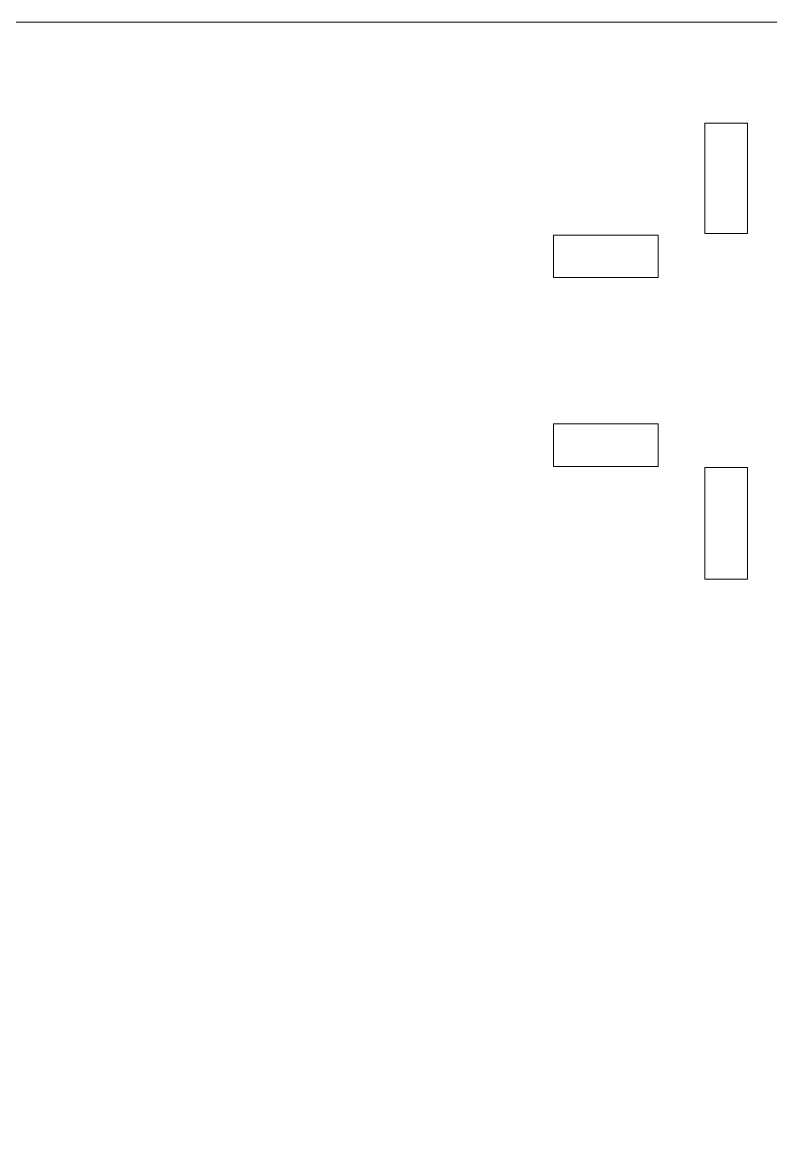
# Model space of a CAD drawing. Header units: inches. Extents: x -88 to 386, y -554 to 83.
# Drawn here: x 38.6 to 138.9, y -404.8 to -255.2 of the extents above; entities that cross this region are included whole.
import ezdxf

# ---------------------------------------------------------------- set-up
doc = ezdxf.new("R2010")
doc.units = ezdxf.units.IN
doc.header["$MEASUREMENT"] = 0
doc.layers.add('_U+30EC_U+30A4_U+30E4_U+30FC 1', color=7, linetype='Continuous')

# ---------------------------------------------------------------- blocks, each defined once
blk = doc.blocks.new('block 32')
at = {"layer": '_U+30EC_U+30A4_U+30E4_U+30FC 1', "color": 179, "lineweight": 9, "true_color": 0x221814}
blk.add_open_spline([(302.41, -554.34), (302.41, -554.34), (-36.65, -554.34), (-36.65, -554.34), (-65, -554.34), (-88.19, -531.14), (-88.19, -502.79), (-88.19, -502.79), (-88.19, -306.72), (-88.19, -306.72), (-88.19, -278.37), (-65, -255.18), (-36.65, -255.18), (-36.65, -255.18), (302.41, -255.18), (302.41, -255.18), (330.76, -255.18), (353.95, -278.37), (353.95, -306.72), (353.95, -306.72), (353.95, -502.79), (353.95, -502.79), (353.95, -531.14), (330.76, -554.34), (302.41, -554.34)], degree=3, knots=[0, 0, 0, 0, 1, 1, 1, 2, 2, 2, 3, 3, 3, 4, 4, 4, 5, 5, 5, 6, 6, 6, 7, 7, 7, 8, 8, 8, 8], dxfattribs=at)
blk = doc.blocks.new('block 33')
at = {"layer": '_U+30EC_U+30A4_U+30E4_U+30FC 1', "color": 7, "lineweight": 9, "true_color": 0xffffff}
blk.add_lwpolyline([(123.78, -283.71), (123.78, -289.41), (109.73, -289.41), (109.73, -283.71), (123.78, -283.71)], dxfattribs=at)
blk = doc.blocks.new('block 35')
at = {"layer": '_U+30EC_U+30A4_U+30E4_U+30FC 1', "color": 7, "lineweight": 9, "true_color": 0xffffff}
blk.add_lwpolyline([(135.73, -283.52), (135.73, -268.72), (130.03, -268.72), (130.03, -283.52), (135.73, -283.52)], dxfattribs=at)
blk = doc.blocks.new('block 36')
at = {"layer": '_U+30EC_U+30A4_U+30E4_U+30FC 1', "color": 7, "lineweight": 9, "true_color": 0xffffff}
blk.add_lwpolyline([(130.03, -314.86), (130.03, -329.86), (135.73, -329.86), (135.73, -314.86), (130.03, -314.86)], dxfattribs=at)
blk = doc.blocks.new('block 38')
at = {"layer": '_U+30EC_U+30A4_U+30E4_U+30FC 1', "color": 7, "lineweight": 9, "true_color": 0xffffff}
blk.add_lwpolyline([(109.73, -314.73), (109.73, -309.03), (123.78, -309.03), (123.78, -314.73), (109.73, -314.73)], dxfattribs=at)

msp = doc.modelspace()

# ---------------------------------------------------------------- linework, layer by layer
at = {"layer": '_U+30EC_U+30A4_U+30E4_U+30FC 1', "lineweight": 0}
msp.add_lwpolyline([(54.95, -319.39), (54.95, -319.39)], dxfattribs=at)

# ---------------------------------------------------------------- block references
at = {"layer": '_U+30EC_U+30A4_U+30E4_U+30FC 1'}
for name in ['block 32', 'block 35', 'block 33', 'block 38', 'block 36']:
    msp.add_blockref(name, (0, 0), dxfattribs=at)

doc.saveas('drawing.dxf')
